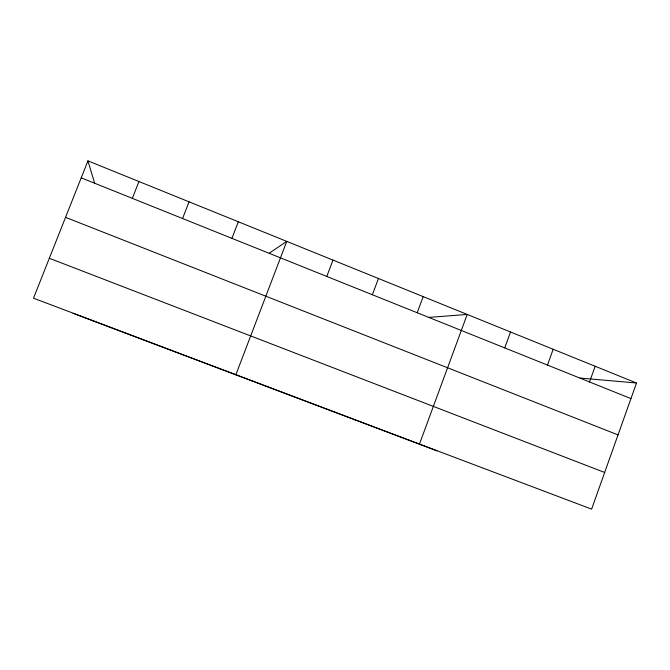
<?xml version="1.0" encoding="UTF-8"?>
<svg xmlns="http://www.w3.org/2000/svg" width="670" height="670" viewBox="0 0 670 670"><rect width="100%" height="100%" fill="white"/><g stroke="black" fill="none" stroke-linecap="round" stroke-linejoin="round"><path stroke-width="1" d="M636.5 383.005L591.618 509.133L33.5 298.2L87.938 160.867L636.5 383.005L580.136 378.048M589.533 381.959L595.169 366.264M547.465 365.066L553.186 349.263M504.736 347.897L510.54 331.993M419.479 444.076L467.216 314.448L429.076 317.379M417.201 312.748L423.189 296.626M372.361 294.741L378.45 278.502M326.793 276.442L332.973 260.094M235.89 374.689L286.752 241.376L269.256 253.193M231.937 238.353L238.327 221.762M182.567 218.529L189.066 201.812M132.333 198.353L138.941 181.52M73.047 313.309L436.974 450.843M49.329 258.268L604.658 472.484M65.551 217.34L618.033 434.897M81.212 177.826L630.956 398.591M87.938 160.867L94.587 183.044"/></g></svg>
